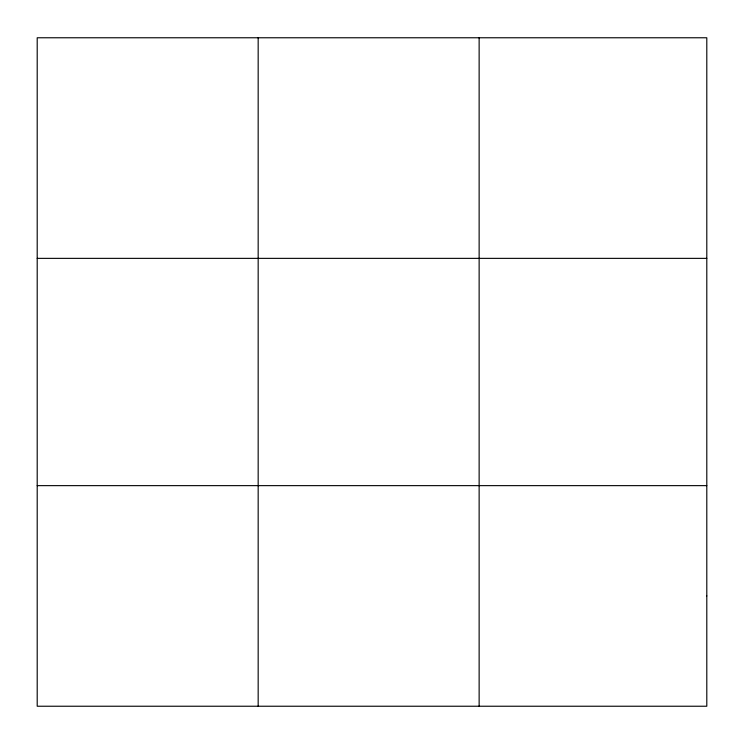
<?xml version="1.0" encoding="UTF-8"?>
<svg xmlns="http://www.w3.org/2000/svg" width="744" height="744" viewBox="0 0 744 744"><rect width="100%" height="100%" fill="white"/><g stroke="black" fill="none" stroke-linecap="round" stroke-linejoin="round"><path stroke-width="1.12" d="M258.168 37.767L258.168 706.233M479.136 37.767L479.136 706.233M37.2 258.363L706.8 258.363M37.2 485.637L706.8 485.637M706.8 595.935L706.8 706.233L37.2 706.233L37.2 37.767L706.8 37.767L706.8 595.935"/></g></svg>
